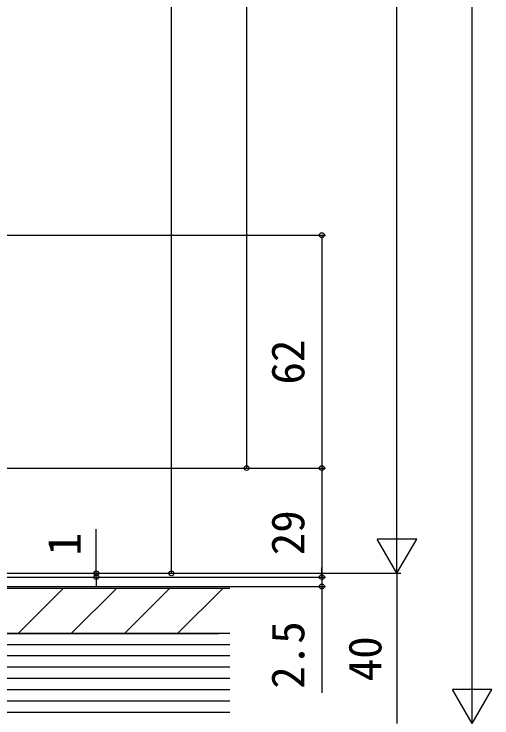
# Model space of a CAD drawing. Units: millimetres, scale not verified. Extents: x -525 to 525, y -783 to 778.
# Drawn here: x -120.8 to 6.2, y -1.1 to 186.2 of the extents above; entities that cross this region are included whole.
import ezdxf
from ezdxf.enums import TextEntityAlignment as Align

# ---------------------------------------------------------------- set-up
doc = ezdxf.new("R2010")
doc.units = ezdxf.units.MM
doc.header["$LTSCALE"] = 4
for name, color, linetype in [('0-7_YKK_D', 6, 'Continuous'), ('0-9_YSS_K', 3, 'Continuous'), ('0-A_YSS_KE', 3, 'Continuous')]:
    doc.layers.add(name, color=color, linetype=linetype)
doc.styles.add('ＭＳ ゴシック', font='')
doc.styles.get('ＭＳ ゴシック').set_extended_font_data('MS Gothic')

msp = doc.modelspace()

# ---------------------------------------------------------------- linework, layer by layer
at = {"layer": '0-7_YKK_D'}
for p, q in [((1, 7.911), (1, 456.9)), ((-79, 37.411), (-79, 444.9)), ((-19, 47.911), (-19, 426.9)), ((-59, 399.4), (-59, 65.411)), ((-253, 127.411), (-38, 127.411)), ((-39, 127.411), (-39, 65.411)), ((-240.5, 65.411), (-58, 65.411)), ((-239.5, 65.411), (-38, 65.411)), ((-239.5, 65.411), (-38, 65.411)), ((-39, 65.411), (-39, 36.411)), ((-19, 37.411), (-19, 55.598)), ((-99.005, 37.411), (-99.005, 49.124)), ((-19, 37.411), (-24.25, 46.504)), ((-13.75, 46.504), (-24.25, 46.504)), ((-19, 37.411), (-13.75, 46.504)), ((-39, 36.411), (-39, 38.961)), ((-224.5, 36.411), (-98.005, 36.411)), ((-224.5, 36.411), (-38, 36.411)), ((-224, 36.411), (-38, 36.411)), ((-221.5, 37.411), (-78, 37.411)), ((-221.5, 37.411), (-98.005, 37.411)), ((-221.5, 37.411), (-18, 37.411)), ((-99.005, 36.411), (-99.005, 37.411)), ((-99.005, 36.411), (-99.005, 33.861)), ((-57.381, 37.411), (-18, 37.411)), ((-39, 36.411), (-39, 33.911)), ((-19, 37.411), (-19, -2.589)), ((-224.3, 33.911), (-38, 33.911)), ((-39, 33.911), (-39, 5.584)), ((1, -2.589), (1, 15.597)), ((1, -2.589), (-4.25, 6.504)), ((6.25, 6.504), (-4.25, 6.504)), ((1, -2.589), (6.25, 6.504))]:
    msp.add_line(p, q, dxfattribs=at)
for centre in [(-39, 127.411), (-59, 65.411), (-39, 65.411), (-39, 65.411), (-99.005, 37.411), (-79, 37.411), (-99.005, 36.411), (-39, 36.411), (-39, 36.411), (-39, 33.911)]:
    msp.add_circle(centre, 0.637, dxfattribs=at)
at = {"layer": '0-9_YSS_K'}
for p, q in [((-119.778, 21.411), (-107.778, 33.411)), ((-105.636, 21.411), (-93.636, 33.411)), ((-91.494, 21.411), (-79.494, 33.411)), ((-77.352, 21.411), (-65.352, 33.411)), ((-63.5, 18.411), (-215, 18.411)), ((-63.5, 15.411), (-215, 15.411)), ((-63.5, 12.411), (-215, 12.411)), ((-63.5, 9.411), (-215, 9.411)), ((-63.5, 6.411), (-215, 6.411)), ((-63.5, 3.411), (-215, 3.411)), ((-63.5, 0.411), (-215, 0.411))]:
    msp.add_line(p, q, dxfattribs=at)
at = {"layer": '0-A_YSS_KE'}
for p, q in [((-63.5, 33.411), (-238.6, 33.411)), ((-63.5, 21.411), (-215, 21.411))]:
    msp.add_line(p, q, dxfattribs=at)
msp.add_lwpolyline([(-238.6, 33.411), (-238.6, 21.411), (-66.5, 21.411)], dxfattribs=at)

# ---------------------------------------------------------------- texts
at = {"layer": '0-7_YKK_D', "style": 'ＭＳ ゴシック'}
for s, p in [('62', (-41, 87.65)), ('29', (-41, 42.218)), ('1', (-100.505, 42.17)), ('2.5', (-41, 6.697)), ('40', (-20.5, 8.684))]:
    msp.add_text(s, height=8.798, rotation=90, dxfattribs=at).set_placement(p, align=Align.BOTTOM_LEFT)

doc.saveas('drawing.dxf')
